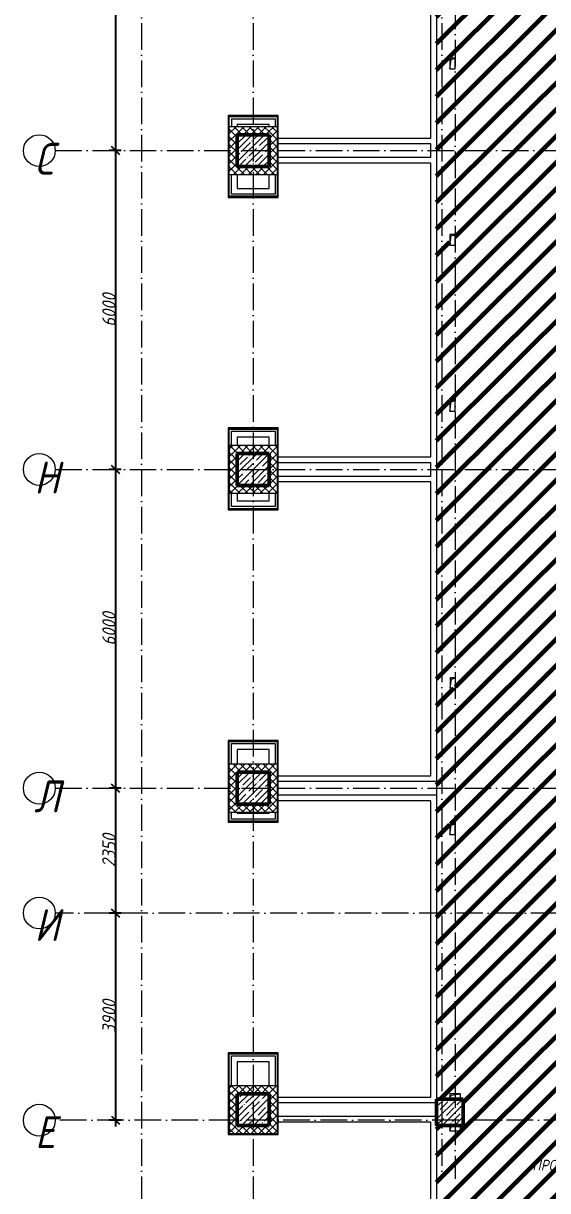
# Model space of a CAD drawing. Header units: millimetres. Extents: x -606178 to 312196, y -19338 to 632709.
# Drawn here: x -359104 to -349243, y 462900 to 484871 of the extents above; entities that cross this region are included whole.
import ezdxf

# ---------------------------------------------------------------- set-up
doc = ezdxf.new("R2010")
doc.units = ezdxf.units.MM
doc.linetypes.add('50_200_ШТРИХ_1Т_ш5_п1_п1_', pattern=[700, 500, -100, 0, -100])
for name, color, linetype, lineweight in [('6.4.1) Окр пт с инж. ПТ2.16', 3, 'Continuous', 60), ('A-____-____-DIMS', 7, 'Continuous', 9), ('A-FLOR-____-OTLN', 7, 'Continuous', 9), ('A-GENM-____-IDEN', 7, 'Continuous', 9), ('A-GENM-____-OTLN', 7, 'Continuous', 9), ('A-WALL-____-MCUT-3', 7, 'Continuous', 9), ('A-WALL-____-OTLN', 7, 'Continuous', 9), ('A-WALL-____-PATT-1', 7, 'Continuous', 9), ('A-WALL-FNSH-MCUT-1', 7, 'Continuous', 9), ('S-COLS-____-MCUT', 7, 'Continuous', 50), ('S-COLS-____-OTLN', 7, 'Continuous', 9), ('S-GRID-____-IDEN', 7, 'Continuous', 9), ('S-GRID-____-OTLN-1', 7, '50_200_ШТРИХ_1Т_ш5_п1_п1_', 9)]:
    doc.layers.add(name, color=color, linetype=linetype, lineweight=lineweight)
doc.styles.add('ISOCPEUR_I', font='isocpeui.ttf', dxfattribs={"width": 0.9, "height": 2.5})
doc.styles.add('ISOCPEUR_I_9', font='isocpeui.ttf', dxfattribs={"width": 0.9, "height": 250})
doc.dimstyles.new('ISO-2_5_0_9К_БОЛЬШОЙ_ОСИ', dxfattribs={"dimscale": 304.8, "dimtxt": 248.995294, "dimasz": 0.492126, "dimexe": 0.393701, "dimexo": 0, "dimgap": 0, "dimtad": 1, "dimdec": 0, "dimzin": 0, "dimdsep": 46, "dimtxsty": 'ISOCPEUR_I_9', "dimblk1": 'OBLIQUE', "dimblk2": 'OBLIQUE', "dimsah": 1, "dimcen": 0.09, "dimdle": 0.393701, "dimazin": 0, "dimtfac": 1, "dimtdec": 4, "dimtix": 1, "dimtmove": 0, "dimatfit": 3, "dimfxl": 1, "dimtvp": 1, "dimtolj": 1, "dimtzin": 0, "dimarcsym": 2})
pattern_1 = [(45, (-425830.77, 451794.26), (-70.71068, 70.71068), []), (135, (-425830.77, 451794.26), (-70.71068, -70.71068), [])]

# ---------------------------------------------------------------- blocks, each defined once
blk = doc.blocks.new('BSC_Колонна _Прямоугольная - 600х600-V10-АР1_План отверстий 1 этажа в осях 1-64_А-ГГ')
at = {"layer": 'S-COLS-____-OTLN'}
h = blk.add_hatch(dxfattribs=at)
h.set_pattern_fill('FP_40', color=256, style=0, pattern_type=2)
h.set_pattern_definition([(45, (-71050, -30681.04), (-114.04925, 114.04925), []), (45, (-70935.95, -30681.04), (-114.04925, 114.04925), [201.613, -40.323, 3.353, -36.97])])
h.paths.add_polyline_path([(-300, -300), (300, -300), (300, 300), (-300, 300)], flags=0)
at = {"layer": 'S-COLS-____-MCUT'}
for p, q in [((300, 300), (-300, 300)), ((-300, 300), (-300, -300)), ((300, -300), (300, 300)), ((-300, -300), (300, -300))]:
    blk.add_line(p, q, dxfattribs=at)
blk = doc.blocks.new('BSC_Колонна _Прямоугольная - 600х600-V11-АР1_План отверстий 1 этажа в осях 1-64_А-ГГ')
at = {"layer": 'S-COLS-____-OTLN'}
h = blk.add_hatch(dxfattribs=at)
h.set_pattern_fill('FP_41', color=256, style=0, pattern_type=2)
h.set_pattern_definition([(45, (-71050, -24681.04), (-114.04925, 114.04925), []), (45, (-70935.95, -24681.04), (-114.04925, 114.04925), [201.613, -40.323, 3.353, -36.97])])
h.paths.add_polyline_path([(-300, -300), (300, -300), (300, 300), (-300, 300), (-300, 133)], flags=0)
at = {"layer": 'S-COLS-____-MCUT'}
for p, q in [((300, 300), (-300, 300)), ((-300, 300), (-300, -300)), ((300, -300), (300, 300)), ((-300, -300), (300, -300))]:
    blk.add_line(p, q, dxfattribs=at)
blk = doc.blocks.new('BSC_Колонна _Прямоугольная - 600х600-V12-АР1_План отверстий 1 этажа в осях 1-64_А-ГГ')
at = {"layer": 'S-COLS-____-OTLN'}
h = blk.add_hatch(dxfattribs=at)
h.set_pattern_fill('FP_42', color=256, style=0, pattern_type=2)
h.set_pattern_definition([(45, (-71050, -18681.04), (-114.04925, 114.04925), []), (45, (-70935.95, -18681.04), (-114.04925, 114.04925), [201.613, -40.323, 3.353, -36.97])])
h.paths.add_polyline_path([(-300, -300), (300, -300), (300, 300), (-300, 300), (-300, 113)], flags=0)
at = {"layer": 'S-COLS-____-MCUT'}
for p, q in [((300, 300), (-300, 300)), ((-300, 300), (-300, -300)), ((300, -300), (300, 300)), ((-300, -300), (300, -300))]:
    blk.add_line(p, q, dxfattribs=at)
blk = doc.blocks.new('BSC_Колонна _Прямоугольная - 600х600-V86-АР1_План отверстий 1 этажа в осях 1-64_А-ГГ')
at = {"layer": 'S-COLS-____-OTLN'}
h = blk.add_hatch(dxfattribs=at)
h.set_pattern_fill('FP_118', color=256, style=0, pattern_type=2)
h.set_pattern_definition([(45, (-71050, -12631.04), (-114.04925, 114.04925), []), (45, (-70935.95, -12631.04), (-114.04925, 114.04925), [201.613, -40.323, 3.353, -36.97])])
h.paths.add_polyline_path([(-300, -300), (300, -300), (300, 300), (-300, 300), (-300, 143)], flags=0)
at = {"layer": 'S-COLS-____-MCUT'}
for p, q in [((300, 300), (-300, 300)), ((-300, 300), (-300, -300)), ((300, -300), (300, 300)), ((-300, -300), (300, -300))]:
    blk.add_line(p, q, dxfattribs=at)
blk = doc.blocks.new('BSC_Колонна _Прямоугольная - 500х500-V145-АР1_План отверстий 1 этажа в осях 1-64_А-ГГ')
at = {"layer": 'S-COLS-____-OTLN'}
h = blk.add_hatch(dxfattribs=at)
h.set_pattern_fill('FP_179', color=256, style=0, pattern_type=2)
h.set_pattern_definition([(45, (-74750, -12581.04), (-114.04925, 114.04925), []), (45, (-74635.95, -12581.04), (-114.04925, 114.04925), [201.613, -40.323, 3.353, -36.97])])
h.paths.add_polyline_path([(-250, -250), (250, -250), (250, 250), (-250, 250)], flags=0)
at = {"layer": 'S-COLS-____-MCUT'}
for p, q in [((250, 250), (-250, 250)), ((-250, 250), (-250, -250)), ((250, -250), (250, 250)), ((-250, -250), (250, -250))]:
    blk.add_line(p, q, dxfattribs=at)
blk = doc.blocks.new('AR_Отверстие прямоугольное _в плите_ - AR_Отверстие прямоугольное _в плите_-V179-АР1_План отверстий 1 этажа в осях 1-64_А-ГГ')
at = {"layer": 'A-GENM-____-OTLN'}
for p, q in [((-100, 50), (-100, -50)), ((-100, -50), (-75, 25)), ((-75, 25), (100, 50)), ((100, -50), (100, 50)), ((-100, -50), (100, -50))]:
    blk.add_line(p, q, dxfattribs=at)
blk = doc.blocks.new('AR_Отверстие прямоугольное _в плите_ - AR_Отверстие прямоугольное _в плите_-V180-АР1_План отверстий 1 этажа в осях 1-64_А-ГГ')
at = {"layer": 'A-GENM-____-OTLN'}
for p, q in [((100, 50), (-100, 50)), ((-100, 50), (-100, -50)), ((-100, -50), (-75, 25)), ((-75, 25), (100, 50)), ((100, -50), (100, 50))]:
    blk.add_line(p, q, dxfattribs=at)
blk = doc.blocks.new('AR_Отверстие прямоугольное _в плите_ - AR_Отверстие прямоугольное _в плите_-V181-АР1_План отверстий 1 этажа в осях 1-64_А-ГГ')
at = {"layer": 'A-GENM-____-OTLN'}
for p, q in [((50, 100), (-50, 100)), ((-50, 100), (-50, -100)), ((-50, -100), (-25, 75)), ((-25, 75), (50, 100)), ((50, -100), (50, 100)), ((-50, -100), (50, -100))]:
    blk.add_line(p, q, dxfattribs=at)
blk = doc.blocks.new('Ось сетки - Круг_Ø6_00__ISO-2_5_0_9K_-25732049-АР1_План отверстий 1 этажа в осях 1-64_А-ГГ')
at = {"layer": 'S-GRID-____-IDEN'}
blk.add_circle((0, 0), 3, dxfattribs=at)
blk = doc.blocks.new('_Oblique')
at = {"color": 0, "linetype": 'ByBlock', "lineweight": -2}
blk.add_line((-0.5, -0.5), (0.5, 0.5), dxfattribs=at)
blk = doc.blocks.new('*D4151')
at = {"layer": 'A-____-____-DIMS', "color": 0, "lineweight": -2, "transparency": 16777216}
for p, q in [((-357264, 488475), (-357490, 488475)), ((-357370, 488595), (-357370, 482355)), ((-357264, 482475), (-357490, 482475))]:
    blk.add_line(p, q, dxfattribs=at)
at = {"layer": 'Defpoints', "color": 0, "transparency": 16777216}
for p in [(-357264, 488475), (-357370, 482475), (-357264, 482475)]:
    blk.add_point(p, dxfattribs=at)
at = {"layer": 'A-____-____-DIMS', "color": 0, "lineweight": -2, "transparency": 16777216, "xscale": 150, "yscale": 150, "zscale": 150}
for p, rotation in [((-357370, 488475), 90), ((-357370, 482475), 270)]:
    blk.add_blockref('_Oblique', p, dxfattribs=dict(at, rotation=rotation))
at = {"layer": 'A-____-____-DIMS', "color": 0, "transparency": 16777216, "insert": (-357495, 485475), "char_height": 250, "width": 758.48, "attachment_point": 5, "rotation": 90, "style": 'ISOCPEUR_I_9'}
blk.add_mtext('\\A1;6000', dxfattribs=at)
blk = doc.blocks.new('*D4152')
at = {"layer": 'A-____-____-DIMS', "color": 0, "lineweight": -2, "transparency": 16777216}
for p, q in [((-357370, 482595), (-357370, 476355)), ((-357264, 482475), (-357490, 482475)), ((-357264, 476475), (-357490, 476475))]:
    blk.add_line(p, q, dxfattribs=at)
at = {"layer": 'Defpoints', "color": 0, "transparency": 16777216}
for p in [(-357264, 482475), (-357370, 476475), (-357264, 476475)]:
    blk.add_point(p, dxfattribs=at)
at = {"layer": 'A-____-____-DIMS', "color": 0, "lineweight": -2, "transparency": 16777216, "xscale": 150, "yscale": 150, "zscale": 150}
for p, rotation in [((-357370, 482475), 90), ((-357370, 476475), 270)]:
    blk.add_blockref('_Oblique', p, dxfattribs=dict(at, rotation=rotation))
at = {"layer": 'A-____-____-DIMS', "color": 0, "transparency": 16777216, "insert": (-357495, 479475), "char_height": 250, "width": 758.48, "attachment_point": 5, "rotation": 90, "style": 'ISOCPEUR_I_9'}
blk.add_mtext('\\A1;6000', dxfattribs=at)
blk = doc.blocks.new('*D4153')
at = {"layer": 'A-____-____-DIMS', "color": 0, "lineweight": -2, "transparency": 16777216}
for p, q in [((-357370, 476595), (-357370, 470355)), ((-357264, 476475), (-357490, 476475)), ((-357264, 470475), (-357490, 470475))]:
    blk.add_line(p, q, dxfattribs=at)
at = {"layer": 'Defpoints', "color": 0, "transparency": 16777216}
for p in [(-357264, 476475), (-357370, 470475), (-357264, 470475)]:
    blk.add_point(p, dxfattribs=at)
at = {"layer": 'A-____-____-DIMS', "color": 0, "lineweight": -2, "transparency": 16777216, "xscale": 150, "yscale": 150, "zscale": 150}
for p, rotation in [((-357370, 476475), 90), ((-357370, 470475), 270)]:
    blk.add_blockref('_Oblique', p, dxfattribs=dict(at, rotation=rotation))
at = {"layer": 'A-____-____-DIMS', "color": 0, "transparency": 16777216, "insert": (-357495, 473475), "char_height": 250, "width": 758.48, "attachment_point": 5, "rotation": 90, "style": 'ISOCPEUR_I_9'}
blk.add_mtext('\\A1;6000', dxfattribs=at)
blk = doc.blocks.new('*D4154')
at = {"layer": 'A-____-____-DIMS', "color": 0, "lineweight": -2, "transparency": 16777216}
for p, q in [((-357264, 470475), (-357490, 470475)), ((-357370, 470595), (-357370, 468005)), ((-357264, 468125), (-357490, 468125))]:
    blk.add_line(p, q, dxfattribs=at)
at = {"layer": 'Defpoints', "color": 0, "transparency": 16777216}
for p in [(-357264, 470475), (-357370, 468125), (-357264, 468125)]:
    blk.add_point(p, dxfattribs=at)
at = {"layer": 'A-____-____-DIMS', "color": 0, "lineweight": -2, "transparency": 16777216, "xscale": 150, "yscale": 150, "zscale": 150}
for p, rotation in [((-357370, 470475), 90), ((-357370, 468125), 270)]:
    blk.add_blockref('_Oblique', p, dxfattribs=dict(at, rotation=rotation))
at = {"layer": 'A-____-____-DIMS', "color": 0, "transparency": 16777216, "insert": (-357495, 469300), "char_height": 250, "width": 758.48, "attachment_point": 5, "rotation": 90, "style": 'ISOCPEUR_I_9'}
blk.add_mtext('\\A1;2350', dxfattribs=at)
blk = doc.blocks.new('*D4155')
at = {"layer": 'A-____-____-DIMS', "color": 0, "lineweight": -2, "transparency": 16777216}
for p, q in [((-357370, 468245), (-357370, 464105)), ((-357264, 468125), (-357490, 468125)), ((-357264, 464225), (-357490, 464225))]:
    blk.add_line(p, q, dxfattribs=at)
at = {"layer": 'Defpoints', "color": 0, "transparency": 16777216}
for p in [(-357264, 468125), (-357370, 464225), (-357264, 464225)]:
    blk.add_point(p, dxfattribs=at)
at = {"layer": 'A-____-____-DIMS', "color": 0, "lineweight": -2, "transparency": 16777216, "xscale": 150, "yscale": 150, "zscale": 150}
for p, rotation in [((-357370, 468125), 90), ((-357370, 464225), 270)]:
    blk.add_blockref('_Oblique', p, dxfattribs=dict(at, rotation=rotation))
at = {"layer": 'A-____-____-DIMS', "color": 0, "transparency": 16777216, "insert": (-357495, 466175), "char_height": 250, "width": 758.48, "attachment_point": 5, "rotation": 90, "style": 'ISOCPEUR_I_9'}
blk.add_mtext('\\A1;3900', dxfattribs=at)

msp = doc.modelspace()

# ---------------------------------------------------------------- hatches: boundary and pattern name
at = {"layer": '6.4.1) Окр пт с инж. ПТ2.16'}
h = msp.add_hatch(dxfattribs=at)
h.set_pattern_fill('ANSI31', color=256, scale=111)
h.paths.add_polyline_path([(-348330.7712, 493275.3011), (-351330.7712, 493275.3011), (-351330.7712, 488600.3011), (-351330.7712, 488350.3011), (-351330.7712, 470600.3011), (-351330.7712, 470350.3011), (-351330.7712, 464625.3011), (-351080.7712, 464625.3011), (-351080.7712, 464725.3011), (-350880.7712, 464725.3011), (-350880.7712, 464625.3011), (-350830.7712, 464625.3011), (-350830.7712, 464125.3011), (-350880.7712, 464125.3011), (-350880.7712, 464025.3011), (-351080.7712, 464025.3011), (-351080.7712, 464125.3011), (-351330.7712, 464125.3011), (-351330.7712, 461525.3011), (-351261.7712, 461525.3011), (-351149.7712, 461525.3011), (-351074.7712, 461525.3011), (-351074.7712, 461450.3011), (-351077.3426, 461375.3011), (-350880.7712, 461375.3011), (-350880.7712, 461275.3011), (-350830.7712, 461275.3011), (-350705.7712, 461275.3011), (-350705.7712, 461281.3011), (-350630.7712, 461281.3011), (-348530.7712, 461275.3011), (-348530.7712, 461281.3011), (-348455.7712, 461281.3011), (-348330.7712, 461275.3011), (-348330.7712, 463425.3011), (-348330.7712, 463925.3011), (-348330.7712, 463975.3011), (-348330.7712, 464125.3011), (-348330.7712, 464625.3011), (-348330.7712, 467875.3011), (-348330.7712, 468375.3011), (-348330.7712, 470225.3011), (-348330.7712, 470725.3011), (-348330.7712, 476225.3011), (-348330.7712, 476725.3011), (-348330.7712, 482225.3011), (-348330.7712, 482725.3011), (-348330.7712, 488225.3011), (-348330.7712, 488725.3011)])
h.paths.add_polyline_path([(-350980.7712, 489970.3011), (-350980.7712, 489770.3011), (-351080.7712, 489770.3011), (-351080.7712, 489970.3011)], flags=16)
h.paths.add_polyline_path([(-350980.7712, 484216.8493), (-350980.7712, 484016.8493), (-351080.7712, 484016.8493), (-351080.7712, 484216.8493)], flags=16)
h.paths.add_polyline_path([(-350980.7712, 480895.3011), (-350980.7712, 480695.3011), (-351080.7712, 480695.3011), (-351080.7712, 480895.3011)], flags=16)
h.paths.add_polyline_path([(-350980.7712, 477771.4542), (-350980.7712, 477571.4542), (-351080.7712, 477571.4542), (-351080.7712, 477771.4542)], flags=16)
h.paths.add_polyline_path([(-350979.2564, 472555.3011), (-350979.2564, 472355.3011), (-351079.2564, 472355.3011), (-351079.2564, 472555.3011)], flags=16)
h.paths.add_polyline_path([(-350980.7712, 469805.1137), (-350980.7712, 469605.1137), (-351080.7712, 469605.1137), (-351080.7712, 469805.1137)], flags=16)
at = {"layer": 'A-WALL-____-PATT-1'}
h = msp.add_hatch(dxfattribs=at)
h.set_pattern_fill('FP_1', color=256, style=0, pattern_type=2)
h.set_pattern_definition(pattern_1)
h.paths.add_polyline_path([(-355080.7712, 482775.3011), (-354480.7712, 482775.3011), (-354480.7712, 482925.3011), (-355230.7712, 482925.3011), (-355230.7712, 482775.3011), (-355147.1498, 482775.3011)], flags=0)
h = msp.add_hatch(dxfattribs=at)
h.set_pattern_fill('FP_1', color=256, style=0, pattern_type=2)
h.set_pattern_definition(pattern_1)
h.paths.add_polyline_path([(-354480.7712, 482025.3011), (-354330.7712, 482025.3011), (-354330.7712, 482925.3011), (-354480.7712, 482925.3011), (-354480.7712, 482175.3011)], flags=0)
h = msp.add_hatch(dxfattribs=at)
h.set_pattern_fill('FP_1', color=256, style=0, pattern_type=2)
h.set_pattern_definition(pattern_1)
h.paths.add_polyline_path([(-355230.7712, 482025.3011), (-355080.7712, 482025.3011), (-355080.7712, 482775.3011), (-355230.7712, 482775.3011)], flags=0)
h = msp.add_hatch(dxfattribs=at)
h.set_pattern_fill('FP_1', color=256, style=0, pattern_type=2)
h.set_pattern_definition(pattern_1)
h.paths.add_polyline_path([(-354480.7712, 482025.3011), (-354480.7712, 482175.3011), (-355080.7712, 482175.3011), (-355080.7712, 482025.3011)], flags=0)
h = msp.add_hatch(dxfattribs=at)
h.set_pattern_fill('FP_1', color=256, style=0, pattern_type=2)
h.set_pattern_definition(pattern_1)
h.paths.add_polyline_path([(-355080.7712, 476775.3011), (-354480.7712, 476775.3011), (-354480.7712, 476925.3011), (-355230.7712, 476925.3011), (-355230.7712, 476775.3011), (-355147.1498, 476775.3011)], flags=0)
h = msp.add_hatch(dxfattribs=at)
h.set_pattern_fill('FP_1', color=256, style=0, pattern_type=2)
h.set_pattern_definition(pattern_1)
h.paths.add_polyline_path([(-355080.7712, 476025.3011), (-355080.7712, 476775.3011), (-355230.7712, 476775.3011), (-355230.7712, 476025.3011), (-355147.1498, 476025.3011)], flags=0)
h = msp.add_hatch(dxfattribs=at)
h.set_pattern_fill('FP_1', color=256, style=0, pattern_type=2)
h.set_pattern_definition(pattern_1)
h.paths.add_polyline_path([(-354480.7712, 476025.3011), (-354330.7712, 476025.3011), (-354330.7712, 476925.3011), (-354480.7712, 476925.3011), (-354480.7712, 476175.3011)], flags=0)
h = msp.add_hatch(dxfattribs=at)
h.set_pattern_fill('FP_1', color=256, style=0, pattern_type=2)
h.set_pattern_definition(pattern_1)
h.paths.add_polyline_path([(-354480.7712, 476025.3011), (-354480.7712, 476175.3011), (-355080.7712, 476175.3011), (-355080.7712, 476025.3011)], flags=0)
h = msp.add_hatch(dxfattribs=at)
h.set_pattern_fill('FP_1', color=256, style=0, pattern_type=2)
h.set_pattern_definition(pattern_1)
h.paths.add_polyline_path([(-355080.7712, 470775.3011), (-354480.7712, 470775.3011), (-354480.7712, 470925.3011), (-355230.7712, 470925.3011), (-355230.7712, 470775.3011), (-355147.1498, 470775.3011)], flags=0)
h = msp.add_hatch(dxfattribs=at)
h.set_pattern_fill('FP_1', color=256, style=0, pattern_type=2)
h.set_pattern_definition(pattern_1)
h.paths.add_polyline_path([(-354480.7712, 470025.3011), (-354330.7712, 470025.3011), (-354330.7712, 470925.3011), (-354480.7712, 470925.3011), (-354480.7712, 470175.3011)], flags=0)
h = msp.add_hatch(dxfattribs=at)
h.set_pattern_fill('FP_1', color=256, style=0, pattern_type=2)
h.set_pattern_definition(pattern_1)
h.paths.add_polyline_path([(-355080.7712, 470025.3011), (-355080.7712, 470775.3011), (-355230.7712, 470775.3011), (-355230.7712, 470025.3011), (-355147.1498, 470025.3011)], flags=0)
h = msp.add_hatch(dxfattribs=at)
h.set_pattern_fill('FP_1', color=256, style=0, pattern_type=2)
h.set_pattern_definition(pattern_1)
h.paths.add_polyline_path([(-354480.7712, 470025.3011), (-354480.7712, 470175.3011), (-355080.7712, 470175.3011), (-355080.7712, 470025.3011)], flags=0)
h = msp.add_hatch(dxfattribs=at)
h.set_pattern_fill('FP_1', color=256, style=0, pattern_type=2)
h.set_pattern_definition(pattern_1)
h.paths.add_polyline_path([(-355080.7712, 463975.3011), (-355080.7712, 464875.3011), (-355230.7712, 464875.3011), (-355230.7712, 463975.3011), (-355147.1498, 463975.3011)], flags=0)
h = msp.add_hatch(dxfattribs=at)
h.set_pattern_fill('FP_1', color=256, style=0, pattern_type=2)
h.set_pattern_definition(pattern_1)
h.paths.add_polyline_path([(-354480.7712, 464725.3011), (-354480.7712, 464875.3011), (-355080.7712, 464875.3011), (-355080.7712, 464725.3011)], flags=0)
h = msp.add_hatch(dxfattribs=at)
h.set_pattern_fill('FP_1', color=256, style=0, pattern_type=2)
h.set_pattern_definition(pattern_1)
h.paths.add_polyline_path([(-354480.7712, 463975.3011), (-354330.7712, 463975.3011), (-354330.7712, 464875.3011), (-354480.7712, 464875.3011), (-354480.7712, 464125.3011)], flags=0)
h = msp.add_hatch(dxfattribs=at)
h.set_pattern_fill('FP_1', color=256, style=0, pattern_type=2)
h.set_pattern_definition(pattern_1)
h.paths.add_polyline_path([(-354480.7712, 463975.3011), (-354480.7712, 464125.3011), (-355080.7712, 464125.3011), (-355080.7712, 463975.3011)], flags=0)

# ---------------------------------------------------------------- linework, layer by layer
at = {"layer": 'A-FLOR-____-OTLN'}
msp.add_line((-351330.7712, 470600.3011), (-351330.7712, 470350.3011), dxfattribs=at)
at = {"layer": 'A-WALL-____-MCUT-3'}
for p, q in [((-355242.7712, 483127.3011), (-354318.7712, 483127.3011)), ((-355242.7712, 481603.3011), (-355242.7712, 483127.3011)), ((-355237.7712, 483122.3011), (-354323.7712, 483122.3011)), ((-355237.7712, 481608.3011), (-355237.7712, 483122.3011)), ((-354330.7712, 482925.3011), (-355230.7712, 482925.3011)), ((-354323.7712, 483122.3011), (-354323.7712, 481608.3011)), ((-354318.7712, 483127.3011), (-354318.7712, 481603.3011)), ((-355230.7712, 482025.3011), (-354330.7712, 482025.3011)), ((-354318.7712, 481603.3011), (-355242.7712, 481603.3011)), ((-354323.7712, 481608.3011), (-355237.7712, 481608.3011)), ((-355242.7712, 477247.3011), (-354318.7712, 477247.3011)), ((-355242.7712, 475723.3011), (-355242.7712, 477247.3011)), ((-355237.7712, 477242.3011), (-354323.7712, 477242.3011)), ((-355237.7712, 475728.3011), (-355237.7712, 477242.3011)), ((-354323.7712, 477242.3011), (-354323.7712, 475728.3011)), ((-354318.7712, 477247.3011), (-354318.7712, 475723.3011)), ((-354330.7712, 476925.3011), (-355230.7712, 476925.3011)), ((-355230.7712, 476925.3011), (-355230.7712, 476025.3011)), ((-355230.7712, 476025.3011), (-354330.7712, 476025.3011)), ((-354318.7712, 475723.3011), (-355242.7712, 475723.3011)), ((-354323.7712, 475728.3011), (-355237.7712, 475728.3011)), ((-355242.7712, 471367.3011), (-354318.7712, 471367.3011)), ((-355242.7712, 469843.3011), (-355242.7712, 471367.3011)), ((-355237.7712, 471362.3011), (-354323.7712, 471362.3011)), ((-355237.7712, 469848.3011), (-355237.7712, 471362.3011)), ((-354323.7712, 471362.3011), (-354323.7712, 469848.3011)), ((-354318.7712, 471367.3011), (-354318.7712, 469843.3011)), ((-354330.7712, 470925.3011), (-355230.7712, 470925.3011)), ((-355230.7712, 470025.3011), (-354330.7712, 470025.3011)), ((-354318.7712, 469843.3011), (-355242.7712, 469843.3011)), ((-354323.7712, 469848.3011), (-355237.7712, 469848.3011)), ((-355242.7712, 465487.3011), (-354318.7712, 465487.3011)), ((-355242.7712, 463963.3011), (-355242.7712, 465487.3011)), ((-355237.7712, 465482.3011), (-354323.7712, 465482.3011)), ((-355237.7712, 463968.3011), (-355237.7712, 465482.3011)), ((-354323.7712, 465482.3011), (-354323.7712, 463968.3011)), ((-354318.7712, 465487.3011), (-354318.7712, 463963.3011)), ((-354330.7712, 464875.3011), (-355230.7712, 464875.3011)), ((-355230.7712, 464875.3011), (-355230.7712, 463975.3011)), ((-354318.7712, 463963.3011), (-355242.7712, 463963.3011)), ((-354323.7712, 463968.3011), (-355237.7712, 463968.3011)), ((-355230.7712, 463975.3011), (-354330.7712, 463975.3011))]:
    msp.add_line(p, q, dxfattribs=at)
at = {"layer": 'A-WALL-____-OTLN'}
for p, q in [((-351440.7712, 482710.3011), (-351440.7712, 488240.3011)), ((-351330.7712, 488350.3011), (-351330.7712, 470600.3011)), ((-355190.7712, 483075.3011), (-354370.7712, 483075.3011)), ((-355190.7712, 483075.3011), (-355190.7712, 482925.3011)), ((-354480.7712, 482965.3011), (-355080.7712, 482965.3011)), ((-355080.7712, 482965.3011), (-355080.7712, 482925.3011)), ((-354480.7712, 482925.3011), (-354480.7712, 482965.3011)), ((-354370.7712, 483075.3011), (-354370.7712, 482925.3011)), ((-354310.7712, 482710.3011), (-351440.7712, 482710.3011)), ((-351440.7712, 482600.3011), (-354310.7712, 482600.3011)), ((-351440.7712, 482350.3011), (-351440.7712, 482600.3011)), ((-354310.7712, 482350.3011), (-351440.7712, 482350.3011)), ((-351440.7712, 482240.3011), (-354310.7712, 482240.3011)), ((-351440.7712, 476710.3011), (-351440.7712, 482240.3011)), ((-355190.7712, 481655.3011), (-355190.7712, 482025.3011)), ((-355080.7712, 482025.3011), (-355080.7712, 481765.3011)), ((-354480.7712, 481765.3011), (-354480.7712, 482025.3011)), ((-354370.7712, 482025.3011), (-354370.7712, 481655.3011)), ((-354370.7712, 481655.3011), (-355190.7712, 481655.3011)), ((-355080.7712, 481765.3011), (-354480.7712, 481765.3011)), ((-355190.7712, 477195.3011), (-354370.7712, 477195.3011)), ((-355190.7712, 476925.3011), (-355190.7712, 477195.3011)), ((-354480.7712, 477085.3011), (-355080.7712, 477085.3011)), ((-355080.7712, 477085.3011), (-355080.7712, 476925.3011)), ((-354480.7712, 476925.3011), (-354480.7712, 477085.3011)), ((-354370.7712, 477195.3011), (-354370.7712, 476925.3011)), ((-354310.7712, 476710.3011), (-351440.7712, 476710.3011)), ((-351440.7712, 476600.3011), (-354310.7712, 476600.3011)), ((-351440.7712, 476350.3011), (-351440.7712, 476600.3011)), ((-354310.7712, 476350.3011), (-351440.7712, 476350.3011)), ((-351440.7712, 476240.3011), (-354310.7712, 476240.3011)), ((-351440.7712, 470710.3011), (-351440.7712, 476240.3011)), ((-355190.7712, 475775.3011), (-355190.7712, 476025.3011)), ((-355080.7712, 476025.3011), (-355080.7712, 475885.3011)), ((-354480.7712, 475885.3011), (-354480.7712, 476025.3011)), ((-354370.7712, 476025.3011), (-354370.7712, 475775.3011)), ((-354370.7712, 475775.3011), (-355190.7712, 475775.3011)), ((-355080.7712, 475885.3011), (-354480.7712, 475885.3011)), ((-355190.7712, 471315.3011), (-354370.7712, 471315.3011)), ((-355190.7712, 470925.3011), (-355190.7712, 471315.3011)), ((-354370.7712, 471315.3011), (-354370.7712, 470925.3011)), ((-354480.7712, 471205.3011), (-355080.7712, 471205.3011)), ((-355080.7712, 471205.3011), (-355080.7712, 470925.3011)), ((-354480.7712, 470925.3011), (-354480.7712, 471205.3011)), ((-354310.7712, 470710.3011), (-351440.7712, 470710.3011)), ((-351330.7712, 470600.3011), (-354310.7712, 470600.3011)), ((-354310.7712, 470350.3011), (-351330.7712, 470350.3011)), ((-351440.7712, 470240.3011), (-354310.7712, 470240.3011)), ((-351440.7712, 464660.3011), (-351440.7712, 470240.3011)), ((-351330.7712, 470350.3011), (-351330.7712, 464625.3011)), ((-355190.7712, 469895.3011), (-355190.7712, 470025.3011)), ((-355080.7712, 470025.3011), (-355080.7712, 470005.3011)), ((-355080.7712, 470005.3011), (-354480.7712, 470005.3011)), ((-354480.7712, 470005.3011), (-354480.7712, 470025.3011)), ((-354370.7712, 470025.3011), (-354370.7712, 469895.3011)), ((-354370.7712, 469895.3011), (-355190.7712, 469895.3011)), ((-355190.7712, 465435.3011), (-354370.7712, 465435.3011)), ((-355190.7712, 464875.3011), (-355190.7712, 465435.3011)), ((-354370.7712, 465435.3011), (-354370.7712, 464875.3011)), ((-354480.7712, 465325.3011), (-355080.7712, 465325.3011)), ((-355080.7712, 465325.3011), (-355080.7712, 464875.3011)), ((-354480.7712, 464875.3011), (-354480.7712, 465325.3011)), ((-354310.7712, 464660.3011), (-351440.7712, 464660.3011)), ((-351330.7712, 464550.3011), (-354310.7712, 464550.3011)), ((-354310.7712, 464300.3011), (-351330.7712, 464300.3011)), ((-351440.7712, 464190.3011), (-354310.7712, 464190.3011)), ((-351440.7712, 461525.3011), (-351440.7712, 464190.3011)), ((-351330.7712, 464125.3011), (-351330.7712, 461525.3011))]:
    msp.add_line(p, q, dxfattribs=at)
at = {"layer": 'A-WALL-FNSH-MCUT-1'}
for p, q in [((-354310.7712, 483135.3011), (-355250.7712, 483135.3011)), ((-355250.7712, 483135.3011), (-355250.7712, 481595.3011)), ((-355230.7712, 483115.3011), (-354330.7712, 483115.3011)), ((-355230.7712, 481615.3011), (-355230.7712, 483115.3011)), ((-354330.7712, 483115.3011), (-354330.7712, 481615.3011)), ((-354310.7712, 481595.3011), (-354310.7712, 483135.3011)), ((-354330.7712, 481615.3011), (-355230.7712, 481615.3011)), ((-355250.7712, 481595.3011), (-354310.7712, 481595.3011)), ((-354310.7712, 477255.3011), (-355250.7712, 477255.3011)), ((-355250.7712, 477255.3011), (-355250.7712, 475715.3011)), ((-355230.7712, 477235.3011), (-354330.7712, 477235.3011)), ((-355230.7712, 475735.3011), (-355230.7712, 477235.3011)), ((-354330.7712, 477235.3011), (-354330.7712, 475735.3011)), ((-354310.7712, 475715.3011), (-354310.7712, 477255.3011)), ((-355250.7712, 475715.3011), (-354310.7712, 475715.3011)), ((-354330.7712, 475735.3011), (-355230.7712, 475735.3011)), ((-354310.7712, 471375.3011), (-355250.7712, 471375.3011)), ((-355250.7712, 471375.3011), (-355250.7712, 469835.3011)), ((-355230.7712, 471355.3011), (-354330.7712, 471355.3011)), ((-355230.7712, 469855.3011), (-355230.7712, 471355.3011)), ((-354330.7712, 471355.3011), (-354330.7712, 469855.3011)), ((-354310.7712, 469835.3011), (-354310.7712, 471375.3011)), ((-355250.7712, 469835.3011), (-354310.7712, 469835.3011)), ((-354330.7712, 469855.3011), (-355230.7712, 469855.3011)), ((-354310.7712, 465495.3011), (-355250.7712, 465495.3011)), ((-355250.7712, 465495.3011), (-355250.7712, 463955.3011)), ((-355230.7712, 465475.3011), (-354330.7712, 465475.3011)), ((-355230.7712, 463975.3011), (-355230.7712, 465475.3011)), ((-354330.7712, 465475.3011), (-354330.7712, 463975.3011)), ((-354310.7712, 463955.3011), (-354310.7712, 465495.3011)), ((-355250.7712, 463955.3011), (-354310.7712, 463955.3011)), ((-355230.7712, 463975.3011), (-355230.7712, 463975.3011))]:
    msp.add_line(p, q, dxfattribs=at)
at = {"layer": 'S-GRID-____-OTLN-1'}
for p, q in [((-356880.7712, 501675.2188), (-356880.7712, 447559.231)), ((-354780.7712, 501675.2188), (-354780.7712, 447559.231)), ((-351230.7712, 501675.2188), (-351230.7712, 463125.3011)), ((-350980.7712, 501362.3448), (-350980.7712, 463125.3011)), ((-358504.0007, 482475.3011), (-335511.9839, 482475.3011)), ((-358504.0007, 476475.3011), (-335511.9839, 476475.3011)), ((-358504.0007, 470475.3011), (-335511.9839, 470475.3011)), ((-321756.3646, 468125.3011), (-358504.0007, 468125.3011)), ((-335511.9839, 464225.3011), (-358504.0007, 464225.3011))]:
    msp.add_line(p, q, dxfattribs=at)

# ---------------------------------------------------------------- block references
at = {"layer": 'A-GENM-____-OTLN'}
for name, p in [('AR_Отверстие прямоугольное _в плите_ - AR_Отверстие прямоугольное _в плите_-V181-АР1_План отверстий 1 этажа в осях 1-64_А-ГГ', (-351030.7712, 484116.8493)), ('AR_Отверстие прямоугольное _в плите_ - AR_Отверстие прямоугольное _в плите_-V181-АР1_План отверстий 1 этажа в осях 1-64_А-ГГ', (-351030.7712, 480795.3011)), ('AR_Отверстие прямоугольное _в плите_ - AR_Отверстие прямоугольное _в плите_-V181-АР1_План отверстий 1 этажа в осях 1-64_А-ГГ', (-351030.7712, 477671.4542)), ('AR_Отверстие прямоугольное _в плите_ - AR_Отверстие прямоугольное _в плите_-V181-АР1_План отверстий 1 этажа в осях 1-64_А-ГГ', (-351029.2564, 472455.3011)), ('AR_Отверстие прямоугольное _в плите_ - AR_Отверстие прямоугольное _в плите_-V181-АР1_План отверстий 1 этажа в осях 1-64_А-ГГ', (-351030.7712, 469705.1137)), ('AR_Отверстие прямоугольное _в плите_ - AR_Отверстие прямоугольное _в плите_-V180-АР1_План отверстий 1 этажа в осях 1-64_А-ГГ', (-350980.7712, 464675.3011)), ('AR_Отверстие прямоугольное _в плите_ - AR_Отверстие прямоугольное _в плите_-V179-АР1_План отверстий 1 этажа в осях 1-64_А-ГГ', (-350980.7712, 464075.3011))]:
    msp.add_blockref(name, p, dxfattribs=at)
at = {"layer": 'S-COLS-____-OTLN'}
for name, p in [('BSC_Колонна _Прямоугольная - 600х600-V10-АР1_План отверстий 1 этажа в осях 1-64_А-ГГ', (-354780.7712, 482475.3011)), ('BSC_Колонна _Прямоугольная - 600х600-V11-АР1_План отверстий 1 этажа в осях 1-64_А-ГГ', (-354780.7712, 476475.3011)), ('BSC_Колонна _Прямоугольная - 600х600-V12-АР1_План отверстий 1 этажа в осях 1-64_А-ГГ', (-354780.7712, 470475.3011)), ('BSC_Колонна _Прямоугольная - 600х600-V86-АР1_План отверстий 1 этажа в осях 1-64_А-ГГ', (-354780.7712, 464425.3011)), ('BSC_Колонна _Прямоугольная - 500х500-V145-АР1_План отверстий 1 этажа в осях 1-64_А-ГГ', (-351080.7712, 464375.3011))]:
    msp.add_blockref(name, p, dxfattribs=at)
at = {"layer": 'S-GRID-____-IDEN', "xscale": 99.99999999999993, "yscale": 99.99999999999993, "zscale": 99.99999999999993}
for p, rotation in [((-358804.0007, 482475.3011), 269.9999999999995), ((-358804.0007, 476475.3011), 269.9999999999995), ((-358804.0007, 470475.3011), 269.9999999999995), ((-358804.0007, 468125.3011), 89.99999999999982), ((-358804.0007, 464225.3011), 89.9999999999998)]:
    msp.add_blockref('Ось сетки - Круг_Ø6_00__ISO-2_5_0_9K_-25732049-АР1_План отверстий 1 этажа в осях 1-64_А-ГГ', p, dxfattribs=dict(at, rotation=rotation))

# ---------------------------------------------------------------- texts
at = {"layer": 'A-GENM-____-IDEN', "insert": (-349532.7037, 463480.6091), "char_height": 200, "width": 562.784625, "attachment_point": 1, "style": 'ISOCPEUR_I_9'}
msp.add_mtext('ПРО', dxfattribs=at)
at = {"layer": 'S-GRID-____-IDEN', "char_height": 600, "attachment_point": 1, "style": 'ISOCPEUR_I'}
for s, insert, width in [('\\fISOCPEUR|b0|i1|c204|p34|;\\W.9;С', (-358892.9803, 482621.9336), 202.02525), ('\\fISOCPEUR|b0|i1|c204|p34|;\\W.9;Н', (-358901.9803, 476621.9336), 223.670812), ('\\fISOCPEUR|b0|i1|c204|p34|;\\W.9;Л', (-358901.9803, 470621.9336), 223.670812), ('\\fISOCPEUR|b0|i1|c204|p34|;\\W.9;И', (-358896.8212, 468201.377), 223.670812), ('\\fISOCPEUR|b0|i1|c204|p34|;\\W.9;Е', (-358887.8212, 464301.377), 202.02525)]:
    msp.add_mtext(s, dxfattribs=dict(at, insert=insert, width=width))

# ---------------------------------------------------------------- dimensions: what is measured, and where the dimension line sits
at = {"layer": 'A-____-____-DIMS'}
for base, p1, p2, override, picture, middle in [((-357370.4132, 482475.3011), (-357264.3472, 488475.3011), (-357264.3472, 482475.3011), {"dimpost": '<>', "dimfxl": 6000}, '*D4151', (-357495.4132, 485475.3011)), ((-357370.4132, 476475.3011), (-357264.3472, 482475.3011), (-357264.3472, 476475.3011), {"dimpost": '<>', "dimfxl": 6000}, '*D4152', (-357495.4132, 479475.3011)), ((-357370.4132, 470475.3011), (-357264.3472, 476475.3011), (-357264.3472, 470475.3011), {"dimpost": '<>', "dimfxl": 6000}, '*D4153', (-357495.4132, 473475.3011)), ((-357370.4132, 468125.3011), (-357264.3472, 470475.3011), (-357264.3472, 468125.3011), {"dimpost": '<>', "dimfxl": 2350}, '*D4154', (-357495.4132, 469300.3011)), ((-357370.4132, 464225.3011), (-357264.3472, 468125.3011), (-357264.3472, 464225.3011), {"dimpost": '<>', "dimfxl": 3900}, '*D4155', (-357495.4132, 466175.3011))]:
    dim = msp.add_linear_dim(base=base, p1=p1, p2=p2, angle=90, dimstyle='ISO-2_5_0_9К_БОЛЬШОЙ_ОСИ', override=override, dxfattribs=at)
    dim.commit()
    dim.dimension.update_dxf_attribs({"geometry": picture, "text_midpoint": middle})

doc.saveas('drawing.dxf')
